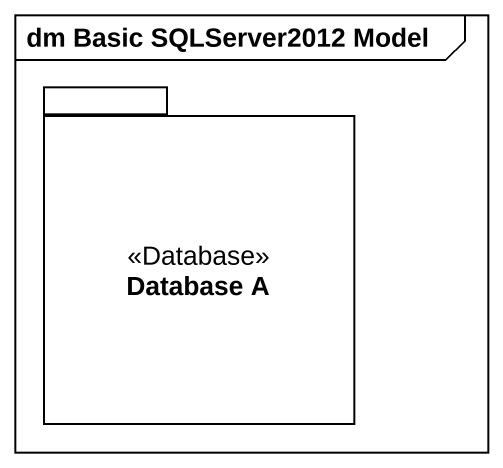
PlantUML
@startuml
mainframe dm Basic SQLServer2012 Model
package "Database A" as Database_A <<Database>> {
}
@enduml
